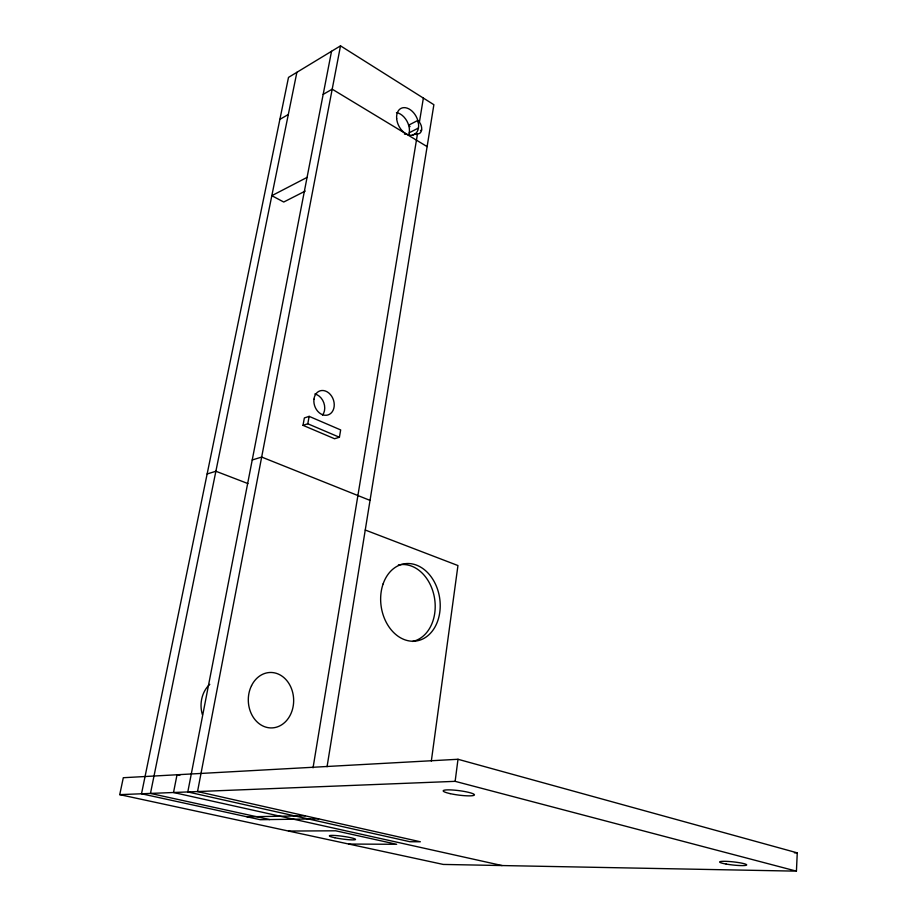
<?xml version="1.0" encoding="UTF-8"?>
<svg xmlns="http://www.w3.org/2000/svg" width="917" height="917" viewBox="0 0 917 917"><rect width="100%" height="100%" fill="white"/><g stroke="black" fill="none" stroke-linecap="round" stroke-linejoin="round"><path stroke-width="1.38" d="M796.426 871.15L797.263 852.856L457.996 759.276L123.302 777.719L119.737 794.638L443.255 864.433L796.426 871.15L455.141 781.341L119.737 794.638M455.141 781.341L457.996 759.276M431.334 761.03L457.95 565.548L365.253 530.026M327.06 766.715L433.879 104.71L340.505 45.85L288.5 77.395L141.516 793.778L260.268 819.706L318.646 818.847M313.041 767.838L417.464 133.962L416.307 134.547M423.367 98.085L419.413 122.121L418.255 122.718M339.405 437.249L340.666 429.924L309.144 416.364L304.352 417.946L303.011 425.339L334.567 438.739L339.405 437.249L307.803 423.78L303.011 425.339M307.803 423.78L309.144 416.364M340.505 45.85L197.533 791.554L420.341 841.772L409.991 841.737L187.802 791.944L331.541 51.283M296.879 72.305L150.468 793.423L269.621 819.569M279.891 119.359L288.316 114.499M323.174 94.382L332.195 89.178L427.116 146.617M307.069 177.394L271.833 195.676L283.731 202.027L305.201 191.103M404.477 134.214L405.635 133.618M409.269 132.736L418.439 128.025M420.49 130.581L421.637 129.985A8.012 5.387 63.7 0 0 417.808 120.436L408.65 125.182A7.955 5.399 63.5 0 1 410.059 126.615M412.18 135.315L415.642 133.55A8.012 5.387 63.7 0 0 421.637 129.996M207.127 473.974L215.885 471.258L247.957 483.58M252.221 459.99L261.666 457.056L370.032 500.395M246.982 816.806L305.143 815.809M288.511 831.054L335.679 830.802L396.671 844.293L348.804 844.053M794.397 852.833L797.263 852.856M502.092 865.556L173.519 792.506L177.027 774.75L179.801 775.404M202.451 714.802A26.673 22.363 89.8 0 1 209.787 684.323M314.84 393.989A12.597 9.835 70.4 0 1 323.804 402.735A12.597 9.835 70.4 0 1 322.497 415.206M396.465 112.608A14.557 9.881 63.2 0 1 406.919 121.078A14.557 9.881 63.2 0 1 408.718 134.81M398.391 564.975A38.904 29.527 81.4 0 1 434.349 597.139A38.904 29.527 81.4 0 1 412.57 641.464M334.877 837.748A13.216 1.375 7.8 0 0 355.498 839.536A13.216 1.375 7.8 0 0 336.998 835.639A13.216 1.375 7.8 0 0 334.877 837.748M313.946 399.204A12.689 9.846 70.5 0 0 327.85 414.988A12.689 9.846 70.5 0 0 330.349 394.482A12.689 9.846 70.5 0 0 313.946 399.204M396.66 118.511A14.649 9.881 63.3 0 0 414.037 134.616A14.649 9.881 63.3 0 0 412.146 111.221A14.649 9.881 63.3 0 0 396.66 118.511M251.545 685.618A27.728 22.673 88.3 0 0 270.561 727.915A27.728 22.673 88.3 0 0 290.827 687.074A27.728 22.673 88.3 0 0 251.545 685.618M383.134 583.854A39.053 29.539 81.3 0 0 413.716 641.224A39.053 29.539 81.3 0 0 434.417 582.043A39.053 29.539 81.3 0 0 383.134 583.854M450.155 793.629A15.738 2.224 7.4 0 0 474.41 794.982A15.738 2.224 7.4 0 0 451.921 789.973A15.738 2.224 7.4 0 0 450.155 793.629M726.149 864.055A13.56 1.57 6.2 0 0 746.667 864.937A13.56 1.57 6.2 0 0 726.757 861.372A13.56 1.57 6.2 0 0 726.149 864.055"/></g></svg>
